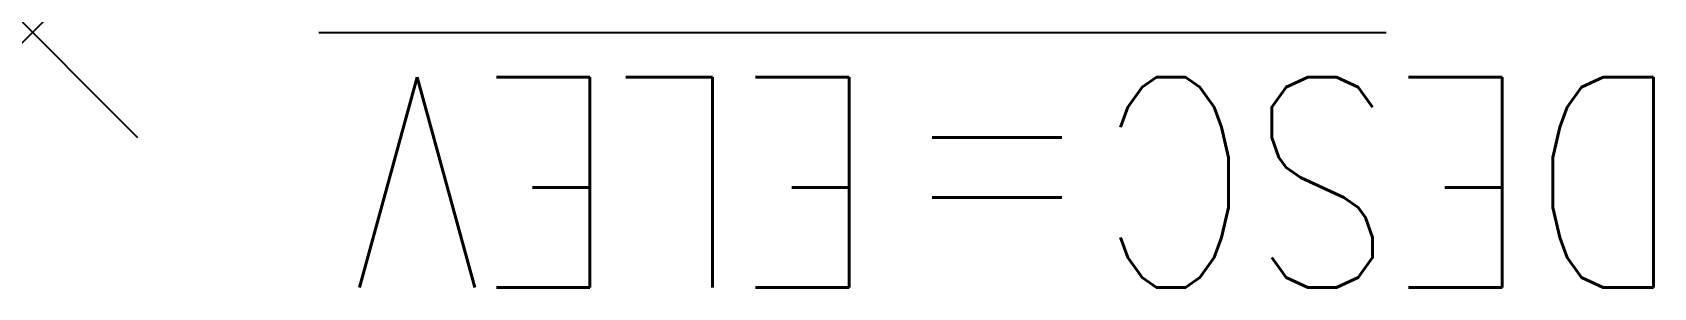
# Model space of a CAD drawing. Extents: x 0 to 7.72, y -1.21 to 0.
import ezdxf
from ezdxf.enums import TextEntityAlignment as Align

# ---------------------------------------------------------------- set-up
doc = ezdxf.new("R2010")
doc.units = 0
doc.header["$LTSCALE"] = 40
doc.header["$MEASUREMENT"] = 0
doc.header["$PDMODE"] = 3
doc.header["$PDSIZE"] = 0.5
doc.layers.add('GDD-CROSS-LDR', color=6, linetype='Continuous', plot=False)
doc.styles.add('GDD-ROMANS', font='ROMANS.SHX', dxfattribs={"width": 0.8})

msp = doc.modelspace()

# ---------------------------------------------------------------- linework, layer by layer
at = {"layer": 'GDD-CROSS-LDR'}
msp.add_line((1.3636, 0), (6.4436, 0), dxfattribs=at)
msp.add_point((0, 0), dxfattribs=at)

# ---------------------------------------------------------------- texts
at = {"style": 'GDD-ROMANS', "width": 0.8}
msp.add_text('=', height=1, rotation=180, dxfattribs=at).set_placement((5.0364, 0.087), align=Align.BOTTOM_LEFT)
at = {"style": 'GDD-ROMANS', "width": 0.8, "flags": 8}
msp.add_attdef('ELEV', text='00.50', height=1, rotation=180, dxfattribs=at).set_placement((4.0252, 0.087), align=Align.BOTTOM_LEFT)
msp.add_attdef('DESC', text='P', height=1, rotation=180, dxfattribs=at).set_placement((5.0761, 0.087), align=Align.BOTTOM_RIGHT)

doc.saveas('drawing.dxf')
